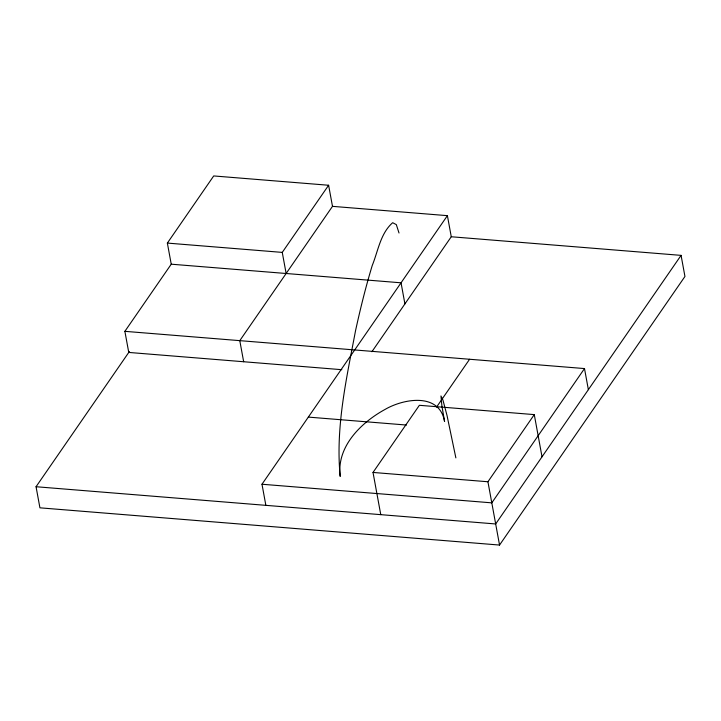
<?xml version="1.0" encoding="UTF-8"?>
<svg xmlns="http://www.w3.org/2000/svg" width="721" height="721" viewBox="0 0 721 721"><rect width="100%" height="100%" fill="white"/><g stroke="black" fill="none" stroke-linecap="round" stroke-linejoin="round"><path stroke-width="1.08" d="M341.826 369.693L128.753 352.434L124.877 331.336L171.238 264.192L167.362 243.085L213.713 175.942L328.614 185.252L332.489 206.35L239.787 340.645L243.662 361.744M371.901 351.731L451.265 236.758L681.075 255.369L684.95 276.476L499.545 545.058L39.925 507.827L36.05 486.729L129.392 351.515M286.138 273.493L282.262 252.395L328.614 185.252M265.86 505.34L261.984 484.242L447.399 215.66L332.489 206.35M380.76 514.65L373.018 472.444L419.37 405.301L534.279 414.611L542.021 456.808M436.575 407.086L469.596 359.256M499.545 545.058L487.928 481.754L534.279 414.611M124.877 331.336L584.497 368.566L491.794 502.852L261.984 484.242M681.075 255.369L495.669 523.96L36.05 486.729M167.362 243.085L282.262 252.395M171.238 264.192L401.047 282.803L404.914 303.901M308.336 417.099L406.509 425.048M373.018 472.444L487.928 481.754M399.019 233.009L396.316 224.619L392.675 222.699C380.436 233.334 378.083 251.106 372.234 265.508C365.718 286.976 360.347 308.759 355.543 330.669C346.504 378.543 335.364 427.427 340.204 476.401C336.356 446.66 361.086 422.515 385.122 409.393C403.778 398.533 439.549 392.359 444.569 421.524L441.883 405.779L440.955 395.955L442.955 400.137L447.011 415.449L455.87 457.889M584.497 368.566L588.372 389.664M447.399 215.66L451.265 236.758"/></g></svg>
